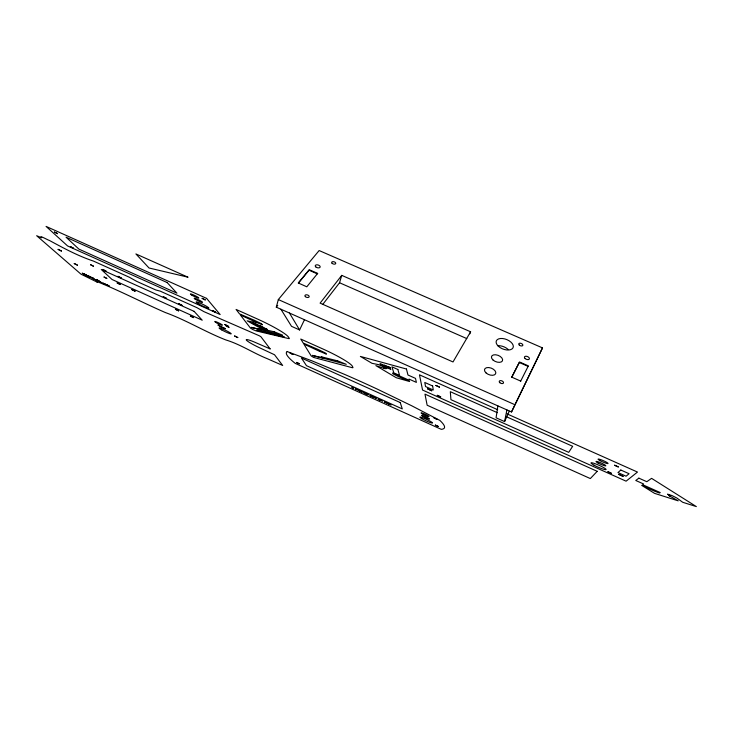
<?xml version="1.0" encoding="UTF-8"?>
<svg xmlns="http://www.w3.org/2000/svg" width="733" height="733" viewBox="0 0 733 733"><rect width="100%" height="100%" fill="white"/><g stroke="black" fill="none" stroke-linecap="round" stroke-linejoin="round"><path stroke-width="1.1" d="M497.89 405.89L496.076 417.792L504.579 421.585L509.261 411.195M504.579 421.585L506.924 409.912M276.295 307.164L278.329 299.568L319.139 250.549L542.502 347.9L511.515 411.964L276.295 307.164L277.752 305.404M351.519 387.152L352.271 387.656M322.795 304.36L339.544 282.755L341.752 275.379L470.595 331.783L469.807 333.854M511.515 411.964L542.502 347.9M280.895 309.216L291.523 326.332L299.595 329.942L304.479 319.716M520.668 381.151L528.356 365.859L519.477 361.965L511.735 377.147L520.751 381.123M511.799 377.238L519.303 362.505L528.044 366.344M470.595 331.783L453.012 361.955L320.101 303.141L341.752 275.379M298.395 283.094L309.024 270.211L317.307 273.849M391.138 405.037L390.103 404.698M387.244 367.242L384.431 365.877L387.299 367.315M96.527 279.694L97.324 279.942M98.726 281.215L99.514 281.463M371.713 396.406L372.877 396.837M258.786 330.785L259.72 331.234L257.998 330.436M84.918 274.921L86.1 275.599L85.404 275.196M252.638 323.363L254.754 324.078M255.808 322.126L240.342 314.961L250.475 328.091L252.94 329.603L256.129 330.913L288.362 338.509A7.083 0.843 25.6 0 0 289.278 338.307L288.399 336.96A29.613 3.546 25.7 0 0 257.576 319.075L236.09 309.445L239.526 313.889L254.104 320.156L261.562 323.794L262.405 324.801L255.835 322.099M382.461 365.373L385.182 366.665M374.636 397.506L373.198 396.855M367.004 394.107L368.149 394.611M273.024 334.395L270.908 333.323L273.07 334.358M352.61 387.739L353.737 388.197M319.441 351.272L303.856 344.052L311.177 355.936L313.532 357.402L351.822 367.581A7.11 0.852 25.2 0 0 352.958 367.48L352.39 366.28A29.714 3.592 25.3 0 0 322.547 348.816L300.777 339.058L303.26 343.081L318.122 349.485L325.589 353.114L326.24 354.012M84.387 274.747L83.553 274.279L84.817 275.003M326.203 354.039L319.487 351.254M263.321 332.113L261.397 331.169M252.152 322.804L254.772 324.05M272.868 333.781L273.913 334.23M274.866 334.761L273.885 334.404M255.157 324.6L252.656 323.427M372.776 396.874L371.521 396.141M90.819 277.193L89.481 276.488L90.507 276.891M93.696 278.503L92.367 277.734L93.384 278.192M264.769 331.884L267.875 333.167L263.907 331.673M269.744 333.048L269.103 332.892L270.889 333.891M274.179 334.083L273.537 333.936L275.965 335.091M275.04 334.285L274.399 334.138L276.836 335.293M276.405 334.605L277.047 334.761M259.509 330.785L256.953 330.07L257.869 330.436M263.358 331.673L263.99 331.82M267.472 332.8L267.966 332.919M268.315 333.002L268.809 333.112M274.435 334.431L274.93 334.55M275.296 334.633L275.791 334.752M277.303 335.109L277.807 335.228M281.884 336.181L283.268 336.786L280.977 335.677M263.779 332.223L264.457 332.379M268.993 333.451L266.583 332.306M269.845 333.643L267.426 332.507M278.842 335.76L276.185 334.55M283.689 336.905L284.358 337.061A4.279 0.513 25.6 0 1 282.223 335.971M258.877 331.014L257.283 330.308M82.206 273.125L83.278 273.647M83.535 273.904L82.517 273.409M86.21 275.471L87.209 275.938M91.634 277.917L93.421 278.925M258.886 330.748L260.71 331.499L258.941 330.51M84.927 274.884L85.926 275.379M355.532 388.921L356.889 389.617L355.652 389.15M358.776 390.377L360.132 391.083L358.886 390.607M379.621 399.797L380.977 400.493L379.712 400.007M388.939 404.094L389.599 404.323L388.774 404.121M87.603 276.094L88.693 276.643M87.447 276.204L86.613 275.819M82.591 273.409L83.205 273.647M389.086 367.297L390.203 367.709L389.021 367.105M88.528 276.625L87.758 276.268L89.005 276.927M261.333 331.563L259.968 330.757M260.82 331.444L259.455 330.638M339.544 282.755L466.793 338.591M278.329 299.568L514.621 404.589M497.707 409.72L419.468 374.829L422.556 390.048L626.101 481.178L637.481 472.061L507.089 413.907M497.368 412.697L450.319 391.697L450.932 399.668L568.716 452.353L572.656 446.305L505.733 416.426M384.303 365.08L390.203 367.709M280.171 335.577L279.456 335.338L281.426 336.282M278.293 335.137L277.605 334.899L279.548 335.842M270.963 333.423L270.285 333.176L272.209 334.12M360.434 391.092L361.717 391.926L360.59 391.413M363.935 392.677L365.217 393.502L364.09 392.998M365.446 393.355L366.72 394.18L365.593 393.676M369.991 395.408L371.264 396.232L370.138 395.728M381.297 400.511L382.553 401.327M385.815 402.545L386.364 402.802M360.755 391.367L361.635 391.761M364.264 392.943L365.135 393.346M365.767 393.63L366.647 394.024M370.312 395.683L371.191 396.077M373.381 396.993L374.508 397.506M375.333 397.946L376.212 398.34M386.777 403.049L388.059 403.626L387.033 403.104M375.159 397.992L376.148 398.184M84.478 274.133L83.489 273.684L85.001 274.591M85.816 274.738L84.817 274.289L86.338 275.196M88.922 276.149L87.933 275.69L89.444 276.598M83.745 273.913L84.524 274.261M85.083 274.518L85.862 274.866M88.189 275.92L88.968 276.277M98.167 280.547L99.184 281.005L98.176 280.327M94.493 279.3L95.684 279.905L94.245 279.081M95.876 279.924L97.058 280.528L95.62 279.704M102.84 283.075L104.022 283.68L102.593 282.856M104.223 283.644L105.222 284.092L103.976 283.479M107.998 285.412L106.981 284.844L108.466 285.733M109.318 285.897L108.319 285.449L108.805 285.888M89.38 277.101L90.397 277.56L89.371 276.872M100.357 282.068L101.438 282.553M84.506 274.893L83.58 274.344M97.15 279.979L97.718 280.299L96.28 279.465M99.34 281.499L99.908 281.82L98.469 280.996M277.981 335.558L275.26 334.34M265.63 328.769L267.426 329.639L266.4 328.943M388.792 404.03L389.214 404.222M262.89 331.444L265.071 332.525L263.688 331.628M262.341 331.316L264.118 332.296M280.721 336.2L278.247 335.036M260.133 325.562L267.426 329.639M367.132 394.336L368.204 394.803L367.031 394.152M352.692 387.821L353.654 388.032M352.481 387.5L353.04 387.885M281.664 335.842L282.287 336.282M86.155 274.893L88.107 275.993L87.593 275.544M94.41 279.374L93.054 278.604M92.321 277.899L90.764 276.973M100.403 281.866L100.897 282.306M105.589 284.212L107.128 285.128M289.443 313.018L299.595 329.942M357.356 389.956L358.364 390.158M361.937 391.77L363.559 392.503M497.734 345.71A9.016 5.122 21.5 0 1 508.024 349.339M299.311 363.733L296.489 362.414L299.211 363.788M270.12 348.89L257.246 343.301A14.578 1.539 25.6 0 0 246.398 340.13A14.578 1.539 25.6 0 0 261.489 348.679L274.518 354.745L282.672 365.465L267.252 358.675C253.197 353.031 240.442 344.345 225.883 339.956C205.24 331.902 186.209 320.083 165.401 312.57C142.275 302.509 119.965 290.763 96.582 281.426L97.544 282.306L81.015 274.188L36.65 235.714L41.699 237.794C37.74 234.258 48.909 240.598 49.313 240.406C63.505 248.093 77.982 255.954 93.375 261.049L129.484 277.312L136.732 281.39L155.827 289.984L160.17 291.12L196.92 307.668L203.976 311.672L259.418 335.824L260.939 336.759L270.12 348.89M54.425 232.068L57.55 233.644L54.425 232.068M58.118 249.376L61.444 251.043L58.118 249.376M317.655 273.4L306.806 286.805L298.285 282.984L309.234 269.707L317.655 273.4M70.441 246.691L73.437 248.194L70.441 246.691M427.641 388.856L431.764 390.781L427.641 388.856M597.212 471.319L590.331 478.567L427.147 405.23L424.975 394.134L597.212 471.319M435.906 385.439L439.47 387.106L435.906 385.439M437.28 395.334L440.689 396.929L437.28 395.334M74.253 263.55L77.441 265.154L74.253 263.55M620.814 470.027L617.974 472.583L626.083 476.212L629.079 473.72L620.814 470.027M434.101 417.938L437.097 419.34L434.101 417.938M90.663 264.787L93.503 266.216L90.663 264.787M435.338 425.094L438.215 426.45L435.338 425.094M638.855 478.145L635.777 480.491L643.592 483.982L642.603 484.678L660.259 492.576L659.48 493.043L654.322 491.073L641.659 485.347L654.542 493.355L678.217 500.85L668.688 495.453L670.512 496.021L667.561 494.17L672.033 495.581L676.816 498.009L682.689 502.27L696.35 506.595L651.573 478.347L646.818 481.7L638.855 478.145M102.702 269.469L106.028 271.146L102.702 269.469M104.068 277.037L106.789 278.403L104.068 277.037M117.995 276.359L121.321 278.036L117.995 276.359M117.161 282.938L120.349 284.532L117.161 282.938M131.876 289.581L135.055 291.175L131.876 289.581M287.153 351.574L287.134 351.583A138.29 15.173 24.9 0 0 295.28 363.403L441.266 429.336A136.384 14.862 25.3 0 0 439.809 420.375L411.579 405.706L377.752 389.333A137.914 14.239 25.1 0 0 344.144 374.196L312.212 360.957L287.18 351.565M163.303 296.783L166.611 298.45L163.303 296.783M178.834 303.783L182.151 305.45L178.834 303.783M202.143 298.34L205.24 299.907L202.143 298.34M175.444 309.262L178.623 310.847L175.444 309.262M212.616 310.618L215.594 312.121L212.616 310.618M190.378 316.005L193.549 317.6L190.378 316.005M614.63 465.226L618.295 466.93L614.63 465.226M384.404 401.968L385.466 402.573L384.404 401.968M607.95 471.722L611.441 473.353L607.95 471.722M218.067 325.021L220.431 326.781L225.452 328.741L218.067 325.021M618.835 474.379L623.087 476.368L618.835 474.379M224.866 324.536L228.174 326.194L224.866 324.536M226.121 325.855L228.943 327.275L226.121 325.855M234.624 335.989L237.785 337.574L234.624 335.989M378.136 399.137L379.346 399.888L378.155 399.137M290.057 352.985L292.898 354.415L290.057 352.985M259.427 326.469L256.477 324.664L259.042 325.947A4.169 0.495 25.7 0 1 259.427 326.469M97.232 280.455L98.442 281.16L97.297 280.473M253.05 322.144L247.177 320.825L257.778 326.744L265.786 329.264L253.05 322.144M274.188 331.802L258.978 328.283L261.718 329.813L251.245 327.376L282.617 335.155L274.188 331.802M187.859 277.147L149.028 267.994L135.907 253.939L187.859 277.147M337.574 360.847L321.036 356.733L323.711 358.226L312.322 355.386L346.269 364.31L337.574 360.847M406.449 369.02L360.37 356.412L372.034 363.339L378.347 364.585L382.947 366.363L386.795 368.653L383.762 367.81L385.329 368.745L375.864 365.611L396.278 377.733L409.61 381.526L397.662 376.24L393.007 373.83L392.714 372.914L409.307 380.326L408.996 379.089L416.381 382.388L415.483 378.365L407.96 375.012L406.449 369.02M390.726 369.359L380.61 365.061L380.07 363.541L390.332 368.122L390.726 369.359M397.863 369.478L391.953 366.839L393.832 372.905L399.595 375.479L397.863 369.478M432.653 385.979L424.783 382.47L425.543 386.548L433.267 390.002L432.653 385.979M206.587 298.377L46.069 226.405L67.564 245.931L220.147 314.549L206.587 298.377M167.161 282.562L66.052 237.199L78.935 249.128L176.919 293.173L167.161 282.562M400.227 402.554L301.428 358.034L306.476 365.675L402.289 408.913L400.227 402.554M194.098 311.342L101.264 269.497L112.03 279.484L202.226 320.202L194.098 311.342M216.391 322.712A4.27 0.458 25.8 0 0 222.383 325.186A4.27 0.458 25.8 0 0 216.867 322.062A4.27 0.458 25.8 0 0 216.391 322.712M221.696 329.896A6.753 0.706 25.8 0 0 231.207 333.836A6.753 0.706 25.8 0 0 222.511 328.934A6.753 0.706 25.8 0 0 221.696 329.896M594.078 465.198A8.274 1.045 23.8 0 0 606.072 469.587A8.274 1.045 23.8 0 0 595.453 463.833A8.274 1.045 23.8 0 0 594.078 465.198M598 462.99A5.388 0.696 23.8 0 0 605.825 465.831A5.388 0.696 23.8 0 0 598.898 462.074A5.388 0.696 23.8 0 0 598 462.99M600.089 460.663A5.479 0.715 23.7 0 0 608.042 463.54A5.479 0.715 23.7 0 0 601.014 459.719A5.479 0.715 23.7 0 0 600.089 460.663M486.006 372.886A5.965 3.473 21.6 0 0 495.6 373.812A5.965 3.473 21.6 0 0 488.829 367.554A5.965 3.473 21.6 0 0 486.006 372.886M305.359 296.618A2.19 1.264 15.9 0 0 309.014 297.021A2.19 1.264 15.9 0 0 306.797 294.813A2.19 1.264 15.9 0 0 305.359 296.618M332.104 263.321A2.098 1.164 16.4 0 0 335.604 263.724A2.098 1.164 16.4 0 0 333.433 261.663A2.098 1.164 16.4 0 0 332.104 263.321M315.74 266.858A2.538 1.42 16 0 0 319.991 267.343A2.538 1.42 16 0 0 317.38 264.842A2.538 1.42 16 0 0 315.74 266.858M525.14 358.556A2.63 1.484 22.2 0 0 529.327 358.987A2.63 1.484 22.2 0 0 526.294 356.256A2.63 1.484 22.2 0 0 525.14 358.556M498.513 346.37A9.053 5.104 21.5 0 0 513.008 347.836A9.053 5.104 21.5 0 0 502.636 338.518A9.053 5.104 21.5 0 0 498.513 346.37M499.814 382.663A2.254 1.319 22 0 0 503.434 383.011A2.254 1.319 22 0 0 500.868 380.629A2.254 1.319 22 0 0 499.814 382.663M519.33 345.087A2.162 1.209 21.8 0 0 522.785 345.454A2.162 1.209 21.8 0 0 520.302 343.218A2.162 1.209 21.8 0 0 519.33 345.087M492.979 359.967A5.882 3.372 21.5 0 0 502.426 360.902A5.882 3.372 21.5 0 0 495.719 354.781A5.882 3.372 21.5 0 0 492.979 359.967M195.262 299.22A4.618 0.531 26 0 0 202.317 302.39A4.618 0.531 26 0 0 197.507 299.321A4.618 0.531 26 0 0 195.262 299.22M191.496 294.932A4.682 0.55 26 0 0 198.643 298.139A4.682 0.55 26 0 0 193.75 295.005A4.682 0.55 26 0 0 191.496 294.932M199 304.149A7.101 0.806 26 0 0 208.914 308.199A7.101 0.806 26 0 0 199.66 302.912A7.101 0.806 26 0 0 199 304.149M422.3 413.87A4.425 0.495 24.8 0 0 428.97 416.637A4.425 0.495 24.8 0 0 423.903 413.687A4.425 0.495 24.8 0 0 422.3 413.87M421.832 418.68A6.991 0.76 24.8 0 0 432.397 423.078A6.991 0.76 24.8 0 0 424.407 418.442A6.991 0.76 24.8 0 0 421.832 418.68M422.877 416.399A4.371 0.476 24.8 0 0 429.465 419.139A4.371 0.476 24.8 0 0 424.462 416.234A4.371 0.476 24.8 0 0 422.877 416.399"/></g></svg>
